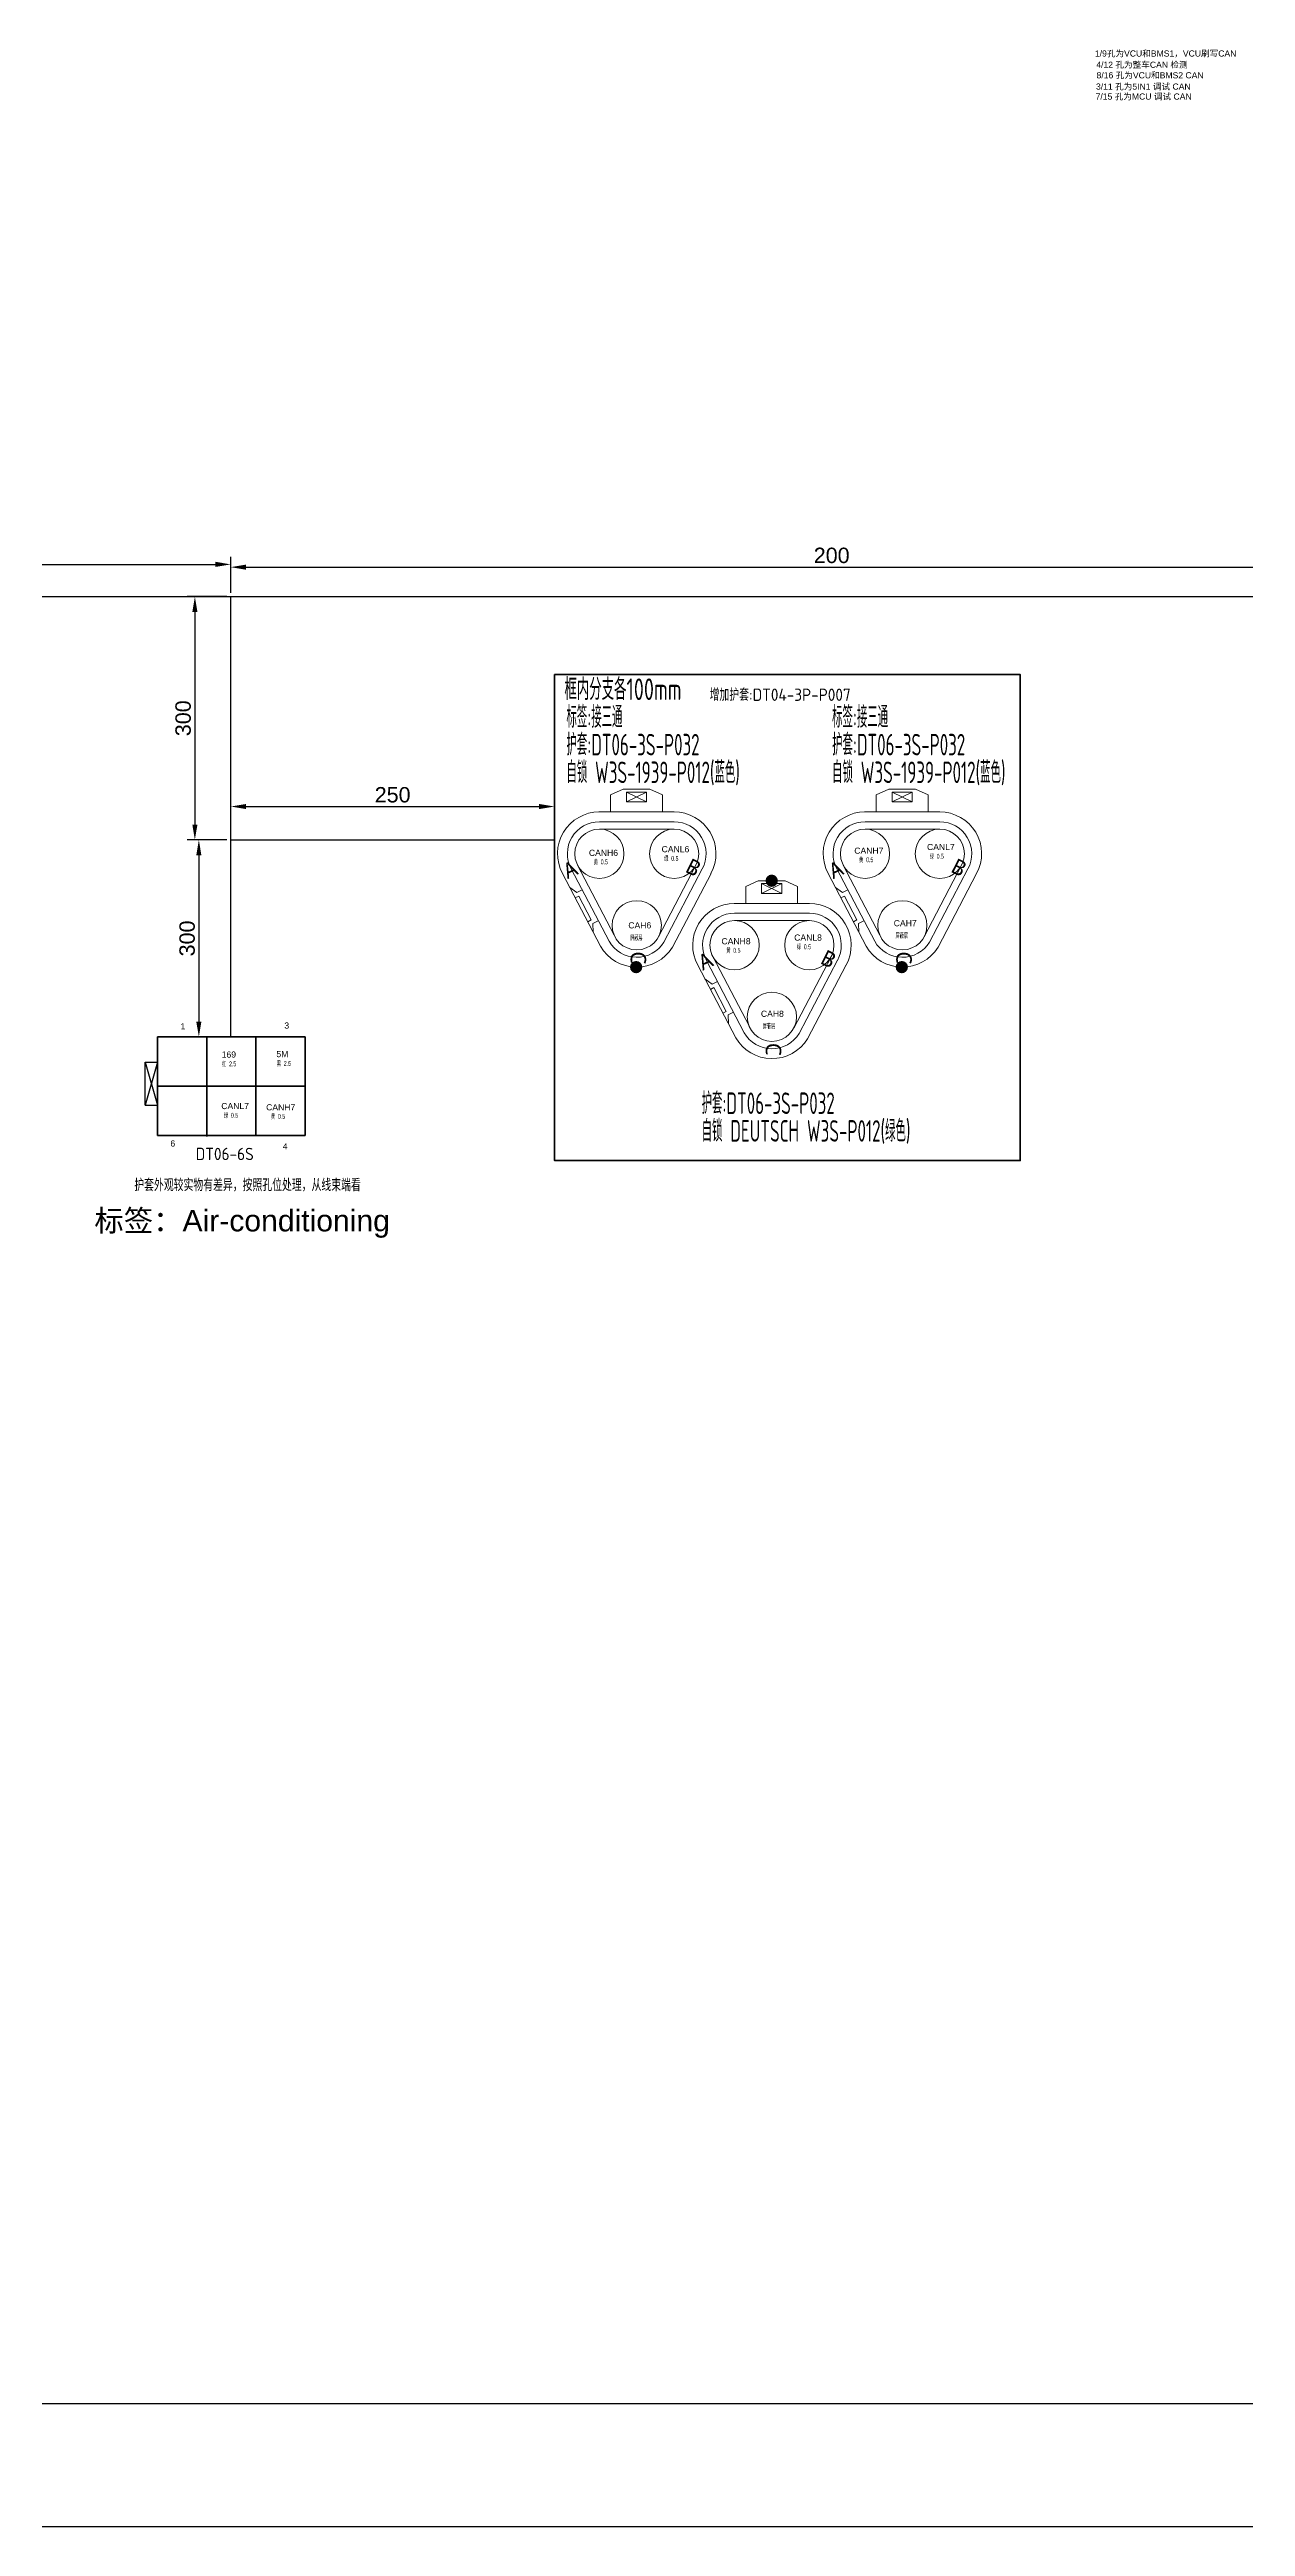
# Model space of a CAD drawing. Header units: millimetres. Extents: x 62 to 1873, y 998 to 1938.
# Drawn here: x 1030.5 to 1224.9, y 997.7 to 1400.3 of the extents above; entities that cross this region are included whole.
import ezdxf

# ---------------------------------------------------------------- set-up
doc = ezdxf.new("R2010")
doc.units = ezdxf.units.MM
for name, color, linetype, lineweight in [('1轮廓实线层', 7, 'Continuous', 50), ('AM60', 3, 'Continuous', 25), ('护套层', 3, 'Continuous', 0)]:
    doc.layers.add(name, color=color, linetype=linetype, lineweight=lineweight)
for name, color, linetype in [('孔名层', 1, 'Continuous'), ('标题栏', 7, 'Continuous'), ('线色线径', 1, 'Continuous')]:
    doc.layers.add(name, color=color, linetype=linetype)
doc.styles.add('ISO Proportional', font='isocp.shx', dxfattribs={"bigfont": 'gbcbig.shx'})
doc.styles.get("Standard").update_dxf_attribs({"font": 'arial.ttf'})
doc.styles.add('TH_GBDIM', font='gbenor.shx', dxfattribs={"width": 0.8, "bigfont": 'gbcbig.shx'})
doc.styles.add('孔名字体', font='', dxfattribs={"height": 5, "bigfont": 'gbcbig.shx'})
doc.styles.add('技术要求及剖视用', font='gbenor.shx', dxfattribs={"width": 0.7, "bigfont": 'gbcbig.shx'})
doc.styles.get('孔名字体').set_extended_font_data('Microsoft YaHei')
doc.dimstyles.new('ISO-25', dxfattribs={"dimtxt": 2.5, "dimasz": 2.5, "dimexe": 1.25, "dimexo": 0.625, "dimtad": 1, "dimtxsty": 'Standard', "dimcen": 2.5, "dimadec": 0, "dimazin": 0, "dimtfac": 1, "dimtmove": 0, "dimatfit": 3, "dimfxl": 1, "dimarcsym": 0})

# ---------------------------------------------------------------- blocks, each defined once
blk = doc.blocks.new('A$C21147477')
at = {"color": 3}
for p, q in [((2.01, 12.02), (2.01, 20.02)), ((2.01, 20.02), (2.01, 12.02)), ((2.01, 12.02), (2.01, 20.02)), ((2.01, 20.02), (2.01, 12.02)), ((2.01, 20.02), (2.01, 12.02)), ((18.01, 20.02), (2.01, 20.02)), ((2.01, 20.02), (18.01, 20.02)), ((10.01, 3.87), (10.01, 20.02)), ((10.01, 20.02), (10.01, 3.87)), ((10.01, 3.87), (10.01, 20.02)), ((10.01, 20.02), (10.01, 3.87)), ((10.01, 20.02), (10.01, 3.87)), ((10.01, 3.87), (10.01, 20.02)), ((10.01, 20.02), (10.01, 3.87)), ((10.01, 3.87), (10.01, 20.02)), ((10.01, 20.02), (10.01, 3.87)), ((10.01, 20.02), (10.01, 3.87)), ((10.01, 3.87), (10.01, 20.02)), ((10.01, 20.02), (10.01, 3.87)), ((10.01, 3.87), (10.01, 20.02)), ((10.01, 20.02), (10.01, 3.87)), ((10.01, 20.02), (10.01, 4.02)), ((18.01, 12.02), (18.01, 20.02)), ((18.01, 20.02), (18.01, 12.02)), ((18.01, 12.02), (18.01, 20.02)), ((18.01, 20.02), (18.01, 12.02)), ((18.01, 20.02), (18.01, 12.02)), ((18.01, 12.02), (18.01, 20.02)), ((18.01, 20.02), (18.01, 12.02)), ((18.01, 12.02), (18.01, 20.02)), ((18.01, 20.02), (18.01, 12.02)), ((18.01, 20.02), (18.01, 12.02)), ((26.01, 20.02), (18.01, 20.02)), ((18.01, 20.02), (26.01, 20.02)), ((26.01, 12.02), (26.01, 20.02)), ((26.01, 20.02), (26.01, 12.02)), ((26.01, 12.02), (26.01, 20.02)), ((26.01, 20.02), (26.01, 12.02)), ((26.01, 20.02), (26.01, 12.02)), ((0, 15.94), (2, 8.94)), ((0, 8.94), (0, 15.94)), ((0, 15.94), (2, 15.94)), ((2, 15.94), (0, 8.94)), ((0, 8.94), (2, 8.94)), ((2.01, 4.02), (2.01, 12.02)), ((2.01, 12.02), (2.01, 4.02)), ((2.01, 4.02), (2.01, 12.02)), ((2.01, 12.02), (2.01, 4.02)), ((2.01, 12.02), (2.01, 4.02)), ((10.01, 12.02), (2.01, 12.02)), ((2.01, 12.02), (10.01, 12.02)), ((10.01, 12.02), (2.01, 12.02)), ((2.01, 12.02), (10.01, 12.02)), ((2.01, 12.02), (10.01, 12.02)), ((18.01, 12.02), (10.01, 12.02)), ((10.01, 12.02), (18.01, 12.02)), ((18.01, 12.02), (10.01, 12.02)), ((10.01, 12.02), (18.01, 12.02)), ((10.01, 12.02), (18.01, 12.02)), ((18.01, 4.02), (18.01, 12.02)), ((18.01, 12.02), (18.01, 4.02)), ((18.01, 4.02), (18.01, 12.02)), ((18.01, 12.02), (18.01, 4.02)), ((18.01, 12.02), (18.01, 4.02)), ((18.01, 4.02), (18.01, 12.02)), ((18.01, 12.02), (18.01, 4.02)), ((18.01, 4.02), (18.01, 12.02)), ((18.01, 12.02), (18.01, 4.02)), ((18.01, 12.02), (18.01, 4.02)), ((26.01, 12.02), (18.01, 12.02)), ((18.01, 12.02), (26.01, 12.02)), ((26.01, 12.02), (18.01, 12.02)), ((18.01, 12.02), (26.01, 12.02)), ((18.01, 12.02), (26.01, 12.02)), ((26.01, 4.02), (26.01, 12.02)), ((26.01, 12.02), (26.01, 4.02)), ((26.01, 4.02), (26.01, 12.02)), ((26.01, 12.02), (26.01, 4.02)), ((26.01, 12.02), (26.01, 4.02)), ((10.01, 4.02), (2.01, 4.02)), ((2.01, 4.02), (10.01, 4.02)), ((2.01, 4.02), (10.01, 4.02)), ((18.01, 4.02), (10.01, 4.02)), ((10.01, 4.02), (18.01, 4.02)), ((10.01, 4.02), (18.01, 4.02)), ((26.01, 4.02), (18.01, 4.02)), ((18.01, 4.02), (26.01, 4.02)), ((18.01, 4.02), (26.01, 4.02))]:
    blk.add_line(p, q, dxfattribs=at)
at = {"layer": 'AM60', "color": 3, "style": 'ISO Proportional'}
blk.add_text('DT06-6S', height=2, dxfattribs=at).set_placement((8.22, 0.01))
blk = doc.blocks.new('A$C5ac91eaa')
blk.add_blockref('A$C21147477', (0, 0))
at = {"layer": 'AM60', "color": 1}
for s, p in [('1', (5.75, 21.25)), ('3', (22.62, 21.38)), ('6', (4.11, 2.21)), ('4', (22.36, 1.74))]:
    blk.add_text(s, height=1, dxfattribs=at).set_placement(p)
blk = doc.blocks.new('DT06-3S-P032-Out21521105156')
for p, q in [((-29.33, -14.82), (-27.31, -13.9)), ((-29.33, -17.58), (-29.33, -14.82)), ((-27.31, -13.9), (-22.94, -13.9)), ((-23.49, -14.35), (-26.76, -15.95)), ((-26.76, -14.35), (-23.49, -15.95)), ((-22.94, -13.9), (-20.92, -14.82)), ((-20.92, -17.58), (-20.92, -14.82)), ((-31.24, -17.58), (-19.01, -17.58)), ((-31.16, -19.18), (-19.01, -19.18)), ((-28.12, -17.58), (-29.33, -17.58)), ((-22.13, -17.58), (-20.92, -17.58)), ((-31.16, -20.38), (-19, -20.38)), ((-37.15, -27.61), (-30.97, -39.42)), ((-35.74, -26.85), (-29.59, -38.61)), ((-34.71, -26.23), (-28.76, -37.59)), ((-15.47, -26.24), (-21.54, -37.86)), ((-14.43, -26.82), (-20.66, -38.73)), ((-13.02, -27.58), (-19.3, -39.57)), ((-34.8, -30.7), (-35.98, -29.85)), ((-34.51, -31.26), (-35.08, -31.56)), ((-33.95, -30.26), (-34.8, -30.7)), ((-34.51, -31.26), (-32.5, -35.14)), ((-32.5, -35.14), (-33.06, -35.43)), ((-31.35, -35.26), (-32.21, -35.7)), ((-32.21, -35.7), (-32.17, -37.13))]:
    blk.add_line(p, q)
blk.add_lwpolyline([(-26.76, -14.35), (-23.49, -14.35), (-23.49, -15.95), (-26.76, -15.95)], close=True)
for centre in [(-31.16, -24.38), (-19.01, -24.38), (-25.09, -36.01)]:
    blk.add_circle(centre, 4)
for centre, radius, start, end in [((-31.16, -24.38), 6.8, 90, 208.4025), ((-31.16, -24.38), 5.2, 90, 208.4025), ((-19.01, -24.38), 6.8, 331.5975, 90), ((-19.01, -24.38), 5.2, 331.5975, 90), ((-25.09, -36.01), 6.8, 210, 328.4025), ((-25.09, -36.01), 5.2, 210, 328.4025)]:
    blk.add_arc(centre, radius, start, end)
at = {"layer": '孔名层', "style": '孔名字体'}
for s, rotation, p in [('A', 24.8528, (-36.33, -28.52)), ('B', 333.3512, (-17.4, -27.25)), ('C', 268.5587, (-26.04, -40.23))]:
    blk.add_text(s, height=2.5, rotation=rotation, dxfattribs=at).set_placement(p)
at = {"layer": '护套层', "style": '技术要求及剖视用', "width": 0.67}
for tag, p, flags in [('备注', (11.43, 11.35), 8), ('标号', (11.43, 7.35), 8), ('功能', (10.93, 3.35), 8), ('英文功能', (10.93, -0.65), 8), ('编号', (-0.07, -4.65), 8), ('护套号', (10.93, -4.65), 8), ('颜色', (31.93, -4.65), 9), ('统计到BOM', (31.93, -6.65), 9), ('厂家', (33.93, -4.65), 9), ('端子', (35.93, -4.65), 9), ('客户代号', (-0.07, -8.65), 8), ('配件', (10.93, -8.65), 8), ('工序', (31.93, -10.65), 9), ('配置', (31.93, -8.65), 9), ('编码', (33.93, -8.65), 9), ('工位', (33.93, -10.65), 9), ('防水栓', (35.93, -8.65), 9), ('设计软件', (38.69, -10.65), 9), ('附件', (10.93, -12.65), 8), ('视图', (31.93, -12.65), 9), ('方向', (33.93, -12.65), 9), ('盲栓', (35.93, -12.65), 9)]:
    blk.add_attdef(tag, p, '', height=3.5, dxfattribs=dict(at, flags=flags))
blk = doc.blocks.new('DT06-3S-P032-Out21521105310')
for p, q in [((-29.33, -14.82), (-27.31, -13.9)), ((-29.33, -17.58), (-29.33, -14.82)), ((-27.31, -13.9), (-22.94, -13.9)), ((-23.49, -14.35), (-26.76, -15.95)), ((-26.76, -14.35), (-23.49, -15.95)), ((-22.94, -13.9), (-20.92, -14.82)), ((-20.92, -17.58), (-20.92, -14.82)), ((-31.24, -17.58), (-19.01, -17.58)), ((-31.16, -19.18), (-19.01, -19.18)), ((-28.12, -17.58), (-29.33, -17.58)), ((-22.13, -17.58), (-20.92, -17.58)), ((-31.16, -20.38), (-19, -20.38)), ((-37.15, -27.61), (-30.97, -39.42)), ((-35.74, -26.85), (-29.59, -38.61)), ((-34.71, -26.23), (-28.76, -37.59)), ((-15.47, -26.24), (-21.54, -37.86)), ((-14.43, -26.82), (-20.66, -38.73)), ((-13.02, -27.58), (-19.3, -39.57)), ((-34.8, -30.7), (-35.98, -29.85)), ((-34.51, -31.26), (-35.08, -31.56)), ((-33.95, -30.26), (-34.8, -30.7)), ((-34.51, -31.26), (-32.5, -35.14)), ((-32.5, -35.14), (-33.06, -35.43)), ((-31.35, -35.26), (-32.21, -35.7)), ((-32.21, -35.7), (-32.17, -37.13))]:
    blk.add_line(p, q)
blk.add_lwpolyline([(-26.76, -14.35), (-23.49, -14.35), (-23.49, -15.95), (-26.76, -15.95)], close=True)
for centre in [(-31.16, -24.38), (-19.01, -24.38), (-25.09, -36.01)]:
    blk.add_circle(centre, 4)
for centre, radius, start, end in [((-31.16, -24.38), 6.8, 90, 208.4025), ((-31.16, -24.38), 5.2, 90, 208.4025), ((-19.01, -24.38), 6.8, 331.5975, 90), ((-19.01, -24.38), 5.2, 331.5975, 90), ((-25.09, -36.01), 6.8, 210, 328.4025), ((-25.09, -36.01), 5.2, 210, 328.4025)]:
    blk.add_arc(centre, radius, start, end)
at = {"layer": '孔名层', "style": '孔名字体'}
for s, rotation, p in [('A', 24.8528, (-36.33, -28.52)), ('B', 333.3512, (-17.4, -27.25)), ('C', 268.5587, (-26.04, -40.23))]:
    blk.add_text(s, height=2.5, rotation=rotation, dxfattribs=at).set_placement(p)
at = {"layer": '护套层', "style": '技术要求及剖视用', "width": 0.67}
for tag, p, flags in [('备注', (11.43, 11.35), 8), ('标号', (11.43, 7.35), 8), ('功能', (10.93, 3.35), 8), ('英文功能', (10.93, -0.65), 8), ('编号', (-0.07, -4.65), 8), ('护套号', (10.93, -4.65), 8), ('颜色', (31.93, -4.65), 9), ('统计到BOM', (31.93, -6.65), 9), ('厂家', (33.93, -4.65), 9), ('端子', (35.93, -4.65), 9), ('客户代号', (-0.07, -8.65), 8), ('配件', (10.93, -8.65), 8), ('工序', (31.93, -10.65), 9), ('配置', (31.93, -8.65), 9), ('编码', (33.93, -8.65), 9), ('工位', (33.93, -10.65), 9), ('防水栓', (35.93, -8.65), 9), ('设计软件', (38.69, -10.65), 9), ('附件', (10.93, -12.65), 8), ('视图', (31.93, -12.65), 9), ('方向', (33.93, -12.65), 9), ('盲栓', (35.93, -12.65), 9)]:
    blk.add_attdef(tag, p, '', height=3.5, dxfattribs=dict(at, flags=flags))
blk = doc.blocks.new('*D200')
at = {"color": 0, "lineweight": -2, "transparency": 16777216}
for p, q in [((913.55, 1311.96), (913.55, 1317.83)), ((916.05, 1316.58), (1057.48, 1316.58)), ((1059.98, 1311.96), (1059.98, 1317.83))]:
    blk.add_line(p, q, dxfattribs=at)
at = {"color": 0, "transparency": 16777216}
for points in [[(916.05, 1317), (916.05, 1316.17), (913.55, 1316.58)], [(1057.48, 1317), (1057.48, 1316.17), (1059.98, 1316.58)]]:
    blk.add_solid(points, dxfattribs=at)
at = {"layer": 'Defpoints', "color": 0, "transparency": 16777216}
for p in [(1059.98, 1316.58), (913.55, 1311.34), (1059.98, 1311.34)]:
    blk.add_point(p, dxfattribs=at)
at = {"color": 3, "transparency": 16777216, "insert": (986.76, 1318.49), "char_height": 2.5, "attachment_point": 5}
blk.add_mtext('200', dxfattribs=at)
blk = doc.blocks.new('*D201')
at = {"color": 0, "lineweight": -2, "transparency": 16777216}
for p, q in [((1059.35, 1311.34), (1052.9, 1311.34)), ((1054.15, 1308.84), (1054.15, 1274.3)), ((1059.35, 1271.8), (1052.9, 1271.8))]:
    blk.add_line(p, q, dxfattribs=at)
at = {"color": 0, "transparency": 16777216}
for points in [[(1053.74, 1308.84), (1054.57, 1308.84), (1054.15, 1311.34)], [(1053.74, 1274.3), (1054.57, 1274.3), (1054.15, 1271.8)]]:
    blk.add_solid(points, dxfattribs=at)
at = {"layer": 'Defpoints', "color": 0, "transparency": 16777216}
for p in [(1059.98, 1311.34), (1054.15, 1271.8), (1059.98, 1271.8)]:
    blk.add_point(p, dxfattribs=at)
at = {"color": 3, "transparency": 16777216, "insert": (1052.25, 1291.57), "char_height": 2.5, "attachment_point": 5, "rotation": 90}
blk.add_mtext('300', dxfattribs=at)
blk = doc.blocks.new('*D202')
at = {"color": 0, "lineweight": -2, "transparency": 16777216}
for p, q in [((1059.35, 1271.8), (1053.55, 1271.8)), ((1054.8, 1269.3), (1054.8, 1242.27)), ((1059.35, 1239.77), (1053.55, 1239.77))]:
    blk.add_line(p, q, dxfattribs=at)
at = {"color": 0, "transparency": 16777216}
for points in [[(1054.38, 1269.3), (1055.21, 1269.3), (1054.8, 1271.8)], [(1054.38, 1242.27), (1055.21, 1242.27), (1054.8, 1239.77)]]:
    blk.add_solid(points, dxfattribs=at)
at = {"layer": 'Defpoints', "color": 0, "transparency": 16777216}
for p in [(1059.98, 1271.8), (1054.8, 1239.77), (1059.98, 1239.77)]:
    blk.add_point(p, dxfattribs=at)
at = {"color": 3, "transparency": 16777216, "insert": (1052.9, 1255.78), "char_height": 2.5, "attachment_point": 5, "rotation": 90}
blk.add_mtext('300', dxfattribs=at)
blk = doc.blocks.new('*D203')
at = {"color": 0, "lineweight": -2, "transparency": 16777216}
for p, q in [((1059.98, 1272.43), (1059.98, 1278.47)), ((1062.48, 1277.22), (1110.1, 1277.22)), ((1112.6, 1272.43), (1112.6, 1278.47))]:
    blk.add_line(p, q, dxfattribs=at)
at = {"color": 0, "transparency": 16777216}
for points in [[(1062.48, 1277.64), (1062.48, 1276.81), (1059.98, 1277.22)], [(1110.1, 1277.64), (1110.1, 1276.81), (1112.6, 1277.22)]]:
    blk.add_solid(points, dxfattribs=at)
at = {"layer": 'Defpoints', "color": 0, "transparency": 16777216}
for p in [(1112.6, 1277.22), (1059.98, 1271.8), (1112.6, 1271.8)]:
    blk.add_point(p, dxfattribs=at)
at = {"color": 3, "transparency": 16777216, "insert": (1086.29, 1279.12), "char_height": 2.5, "attachment_point": 5}
blk.add_mtext('250', dxfattribs=at)
blk = doc.blocks.new('*D204')
at = {"color": 0, "lineweight": -2, "transparency": 16777216}
for p, q in [((1059.98, 1311.96), (1059.98, 1317.38)), ((1255.31, 1311.96), (1255.31, 1317.38)), ((1062.48, 1316.13), (1252.81, 1316.13))]:
    blk.add_line(p, q, dxfattribs=at)
at = {"color": 0, "transparency": 16777216}
for points in [[(1062.48, 1316.55), (1062.48, 1315.71), (1059.98, 1316.13)], [(1252.81, 1316.55), (1252.81, 1315.71), (1255.31, 1316.13)]]:
    blk.add_solid(points, dxfattribs=at)
at = {"layer": 'Defpoints', "color": 0, "transparency": 16777216}
for p in [(1255.31, 1316.13), (1059.98, 1311.34), (1255.31, 1311.34)]:
    blk.add_point(p, dxfattribs=at)
at = {"color": 3, "transparency": 16777216, "insert": (1157.64, 1318.03), "char_height": 2.5, "attachment_point": 5}
blk.add_mtext('200', dxfattribs=at)
blk = doc.blocks.new('A$Ca6ca7e8a')
at = {"layer": '标题栏'}
for p, q in [((20, 20), (1791.69, 20)), ((0, 0), (1811.69, 0))]:
    blk.add_line(p, q, dxfattribs=at)

msp = doc.modelspace()

# ---------------------------------------------------------------- hatches: boundary and pattern name
at = {"layer": '护套层'}
h = msp.add_hatch(color=256, dxfattribs=at)
edge = h.paths.add_edge_path()
edge.add_arc((1147.892, 1265.161), 1, 0, 360)
h = msp.add_hatch(color=256, dxfattribs=at)
edge = h.paths.add_edge_path()
edge.add_arc((1125.864, 1251.119), 1, 0, 360)
h = msp.add_hatch(color=256, dxfattribs=at)
edge = h.paths.add_edge_path()
edge.add_arc((1169.035, 1251.119), 1, 0, 360)

# ---------------------------------------------------------------- linework, layer by layer
for p, q in [((485.301, 1311.338), (1452.792, 1311.338)), ((1059.975, 1239.766), (1059.975, 1311.338)), ((1059.975, 1271.803), (1112.595, 1271.803))]:
    msp.add_line(p, q)
at = {"layer": '1轮廓实线层', "color": 2}
msp.add_lwpolyline([(1112.595, 1298.668), (1188.276, 1298.668), (1188.276, 1219.664), (1112.595, 1219.664)], close=True, dxfattribs=at)

# ---------------------------------------------------------------- block references
for name, p in [('A$Ca6ca7e8a', (61.627, 997.667)), ('A$C5ac91eaa', (1046.071, 1219.745))]:
    msp.add_blockref(name, p)
at = {"layer": '护套层'}
ref = msp.add_blockref('DT06-3S-P032-Out21521105156', (1151.047, 1293.928), dxfattribs=at)
ref.add_attrib('功能', '标签:接三通', (1114.538, 1290.031), dxfattribs={"height": 3.5, "style": '技术要求及剖视用', "width": 0.67})
ref.add_attrib('护套号', '护套:DT06-3S-P032', (1114.538, 1285.531), dxfattribs={"height": 3.5, "style": '技术要求及剖视用', "width": 0.67})
ref.add_attrib('附件', '自锁 W3S-1939-P012(蓝色)', (1114.538, 1281.031), dxfattribs={"height": 3.5, "style": '技术要求及剖视用', "width": 0.67})
ref = msp.add_blockref('DT06-3S-P032-Out21521105156', (1194.218, 1293.928), dxfattribs=at)
ref.add_attrib('功能', '标签:接三通', (1157.71, 1290.03), dxfattribs={"height": 3.5, "style": '技术要求及剖视用', "width": 0.67})
ref.add_attrib('护套号', '护套:DT06-3S-P032', (1157.71, 1285.53), dxfattribs={"height": 3.5, "style": '技术要求及剖视用', "width": 0.67})
ref.add_attrib('附件', '自锁 W3S-1939-P012(蓝色)', (1157.71, 1281.03), dxfattribs={"height": 3.5, "style": '技术要求及剖视用', "width": 0.67})
ref = msp.add_blockref('DT06-3S-P032-Out21521105310', (1173.017, 1279.058), dxfattribs=at)
ref.add_attrib('护套号', '护套:DT06-3S-P032', (1136.509, 1227.248), dxfattribs={"height": 3.5, "style": '技术要求及剖视用', "width": 0.67})
ref.add_attrib('附件', '自锁 DEUTSCH W3S-P012(绿色)', (1136.509, 1222.748), dxfattribs={"height": 3.5, "style": '技术要求及剖视用', "width": 0.67})

# ---------------------------------------------------------------- texts
at = {"color": 4, "style": 'TH_GBDIM', "width": 0.8}
msp.add_text('框内分支各100mm', height=3.5, dxfattribs=at).set_placement((1114.212, 1294.54))
at = {"layer": 'AM60', "lineweight": 5}
for s, p in [('1/9孔为VCU和BMS1，VCU刷写CAN', (1200.415, 1399.119)), ('4/12 孔为整车CAN 检测 ', (1200.642, 1397.293)), ('7/15 孔为MCU 调试 CAN', (1200.527, 1392.123)), ('3/11 孔为5IN1 调试 CAN', (1200.593, 1393.742)), ('8/16 孔为VCU和BMS2 CAN', (1200.684, 1395.579)), ('CANH6', (1118.183, 1269.196)), ('CANL6', (1129.999, 1269.792)), ('CANH7', (1161.316, 1269.547)), ('CANL7', (1173.132, 1270.143)), ('CANL8', (1151.546, 1255.424)), ('CANH8', (1139.73, 1254.829)), ('169', (1058.511, 1236.41)), ('5M', (1067.41, 1236.48)), ('CANL7', (1058.442, 1228.04)), ('CANH7', (1065.734, 1227.838))]:
    msp.add_text(s, height=1, dxfattribs=at).set_placement(p)
at = {"layer": 'AM60', "color": 6, "style": 'ISO Proportional'}
msp.add_text('增加护套:DT04-3P-P007', height=2, dxfattribs=at).set_placement((1137.808, 1294.39))
at = {"layer": 'AM60', "color": 3, "style": 'ISO Proportional'}
msp.add_text('护套外观较实物有差异，按照孔位处理，从线束端看', height=2, dxfattribs=at).set_placement((1044.309, 1214.701))
at = {"layer": 'AM60', "lineweight": 5, "char_height": 1, "width": 2.90576, "attachment_point": 1}
for s, insert in [('CAH6', (1124.592, 1258.408)), ('CAH7', (1167.725, 1258.758)), ('CAH8', (1146.138, 1244.04))]:
    msp.add_mtext(s, dxfattribs=dict(at, insert=insert))
at = {"layer": 'AM60', "insert": (1037.823, 1211.666), "char_height": 3.5, "attachment_point": 1}
msp.add_mtext_dynamic_manual_height_columns('{\\fSimSun|b0|i0|c134|p2;\\C3;标签：\\fArial|b0|i0|c0|p34;Air-conditioning}', width=66.92058, gutter_width=12.5, heights=[35.837], dxfattribs=at)
at = {"layer": '线色线径', "lineweight": 5, "width": 0.6}
for s, p in [('黄  0.5', (1118.97, 1267.821)), ('绿  0.5', (1130.429, 1268.384)), ('黄  0.5', (1162.103, 1268.172)), ('绿  0.5', (1173.562, 1268.734)), ('屏蔽层', (1124.888, 1255.52)), ('屏蔽层', (1168.021, 1255.871)), ('黄  0.5', (1140.516, 1253.453)), ('绿  0.5', (1151.976, 1254.016)), ('屏蔽层', (1146.434, 1241.152)), ('红  2.5', (1058.573, 1234.99)), ('黑  2.5', (1067.472, 1235.06)), ('绿  0.5', (1058.872, 1226.631)), ('黄  0.5', (1066.521, 1226.463))]:
    msp.add_text(s, height=0.8, dxfattribs=at).set_placement(p)

# ---------------------------------------------------------------- dimensions: what is measured, and where the dimension line sits
at = {"color": 1}
for base, p1, p2, text, picture, middle in [((1059.975, 1316.584), (913.552, 1311.338), (1059.975, 1311.338), '200', '*D200', (986.764, 1318.486)), ((1255.306, 1316.131), (1059.975, 1311.338), (1255.306, 1311.338), '200', '*D204', (1157.64, 1318.032)), ((1112.595, 1277.222), (1059.975, 1271.803), (1112.595, 1271.803), '250', '*D203', (1086.285, 1279.124))]:
    dim = msp.add_linear_dim(base=base, p1=p1, p2=p2, text=text, dimstyle='ISO-25', override={"dimclrt": 3}, dxfattribs=at)
    dim.commit()
    dim.dimension.update_dxf_attribs({"geometry": picture, "text_midpoint": middle})
for base, p1, p2, picture, middle in [((1054.153, 1271.803), (1059.975, 1311.338), (1059.975, 1271.803), '*D201', (1052.251, 1291.571)), ((1054.798, 1239.766), (1059.975, 1271.803), (1059.975, 1239.766), '*D202', (1052.896, 1255.785))]:
    dim = msp.add_linear_dim(base=base, p1=p1, p2=p2, angle=90, text='300', dimstyle='ISO-25', override={"dimclrt": 3}, dxfattribs=at)
    dim.commit()
    dim.dimension.update_dxf_attribs({"geometry": picture, "text_midpoint": middle})

doc.saveas('drawing.dxf')
